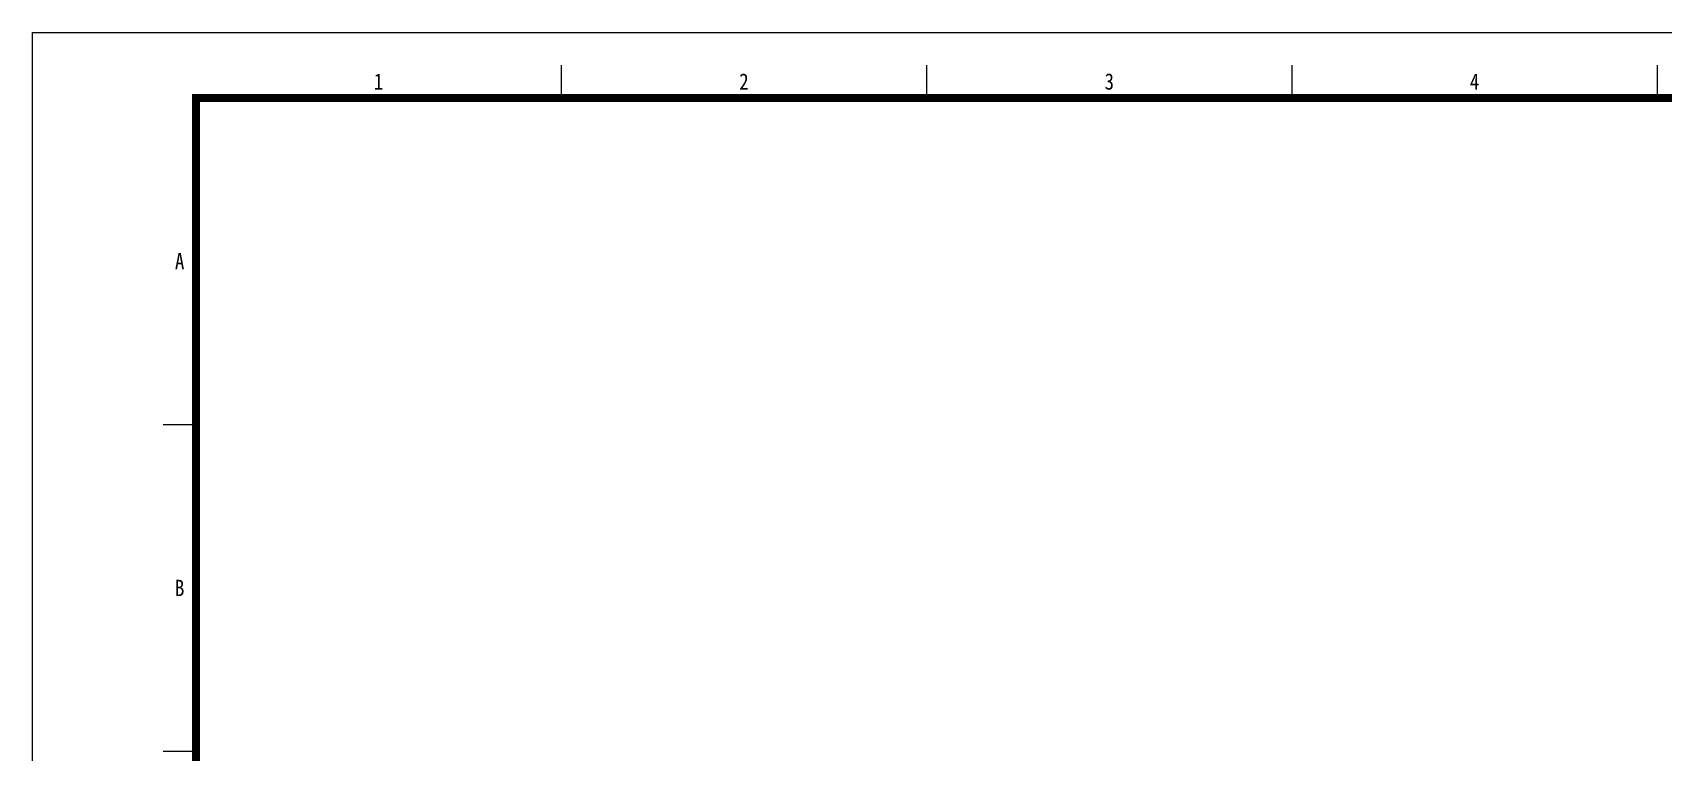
# Model space of a CAD drawing. Extents: x 534658 to 605938, y 505393 to 555793.
# Drawn here: x 534658 to 564603, y 542573 to 555793 of the extents above; entities that cross this region are included whole.
import ezdxf
from ezdxf.enums import TextEntityAlignment as Align

# ---------------------------------------------------------------- set-up
doc = ezdxf.new("R2010")
doc.units = 0
doc.header["$LTSCALE"] = 1000
doc.header["$MEASUREMENT"] = 0
doc.layers.add('PUB_TITLE', color=4, linetype='Continuous')
doc.layers.add('图框', color=7, linetype='Continuous', lineweight=5)
doc.styles.add('TKZ1', font='SIMHEI.TTF', dxfattribs={"width": 0.7})

# ---------------------------------------------------------------- blocks, each defined once
blk = doc.blocks.new('$titleblk$00000206')
at = {"layer": '图框'}
for p, q in [((-594, 0), (-594, 420)), ((-594, 420), (0, 420)), ((-513.1, 415), (-513.1, 410)), ((-457.2, 415), (-457.2, 410)), ((-401.3, 415), (-401.3, 410)), ((-345.4, 415), (-345.4, 410)), ((-574, 360), (-569, 360)), ((-574, 310), (-569, 310))]:
    blk.add_line(p, q, dxfattribs=at)
at = {"layer": '图框', "const_width": 1.2}
blk.add_lwpolyline([(-10, 410), (-569, 410), (-569, 10), (-10, 10)], close=True, dxfattribs=at)
at = {"layer": '图框', "style": 'TKZ1', "width": 0.85}
for s, p in [('1', (-541.05, 412.5)), ('2', (-485.15, 412.5)), ('3', (-429.25, 412.5)), ('4', (-373.35, 412.5)), ('A', (-571.5, 385)), ('B', (-571.5, 335))]:
    blk.add_text(s, height=2.5, dxfattribs=at).set_placement(p, align=Align.MIDDLE)

msp = doc.modelspace()

# ---------------------------------------------------------------- block references
at = {"layer": 'PUB_TITLE', "xscale": 120, "yscale": 120, "zscale": 120}
msp.add_blockref('$titleblk$00000206', (605938, 505393), dxfattribs=at)

doc.saveas('drawing.dxf')
